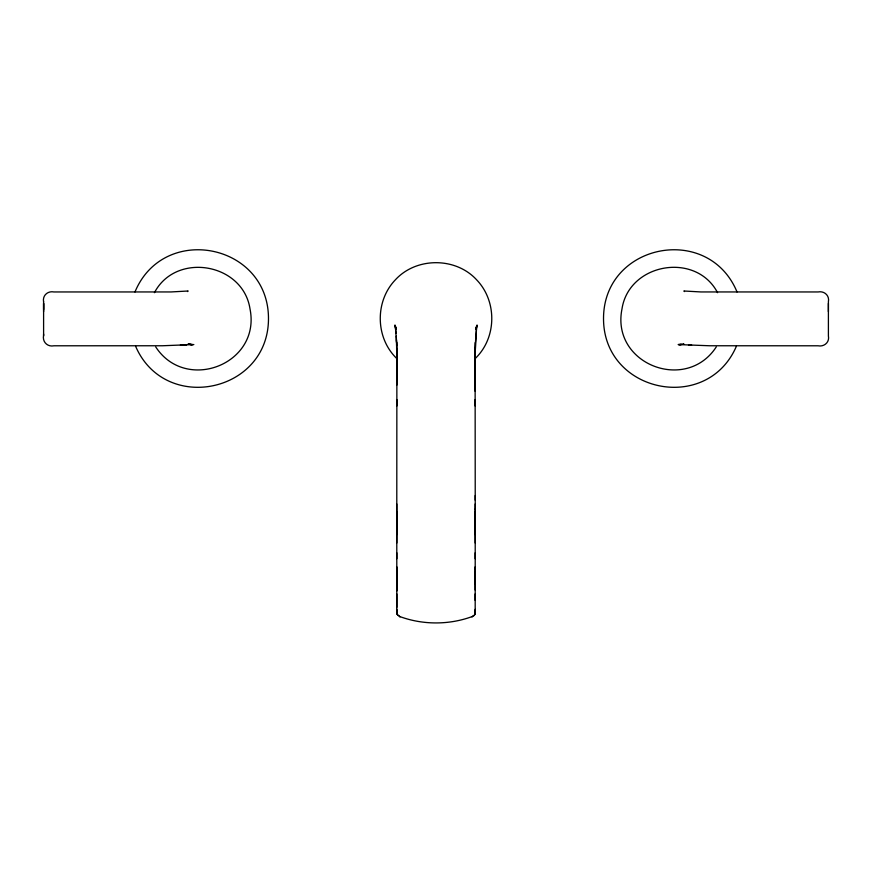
<?xml version="1.0" encoding="UTF-8"?>
<svg xmlns="http://www.w3.org/2000/svg" width="872" height="872" viewBox="0 0 872 872"><rect width="100%" height="100%" fill="white"/><g stroke="black" fill="none" stroke-linecap="round" stroke-linejoin="round"><path stroke-width="1.31" d="M43.6 301.93C42.292 295.521 47.731 290.692 53.966 291.957L171.076 291.946L188.156 290.997L187.48 291.575M180.362 345.105L186.695 344.789L162.443 345.759L53.966 345.792C47.382 347.154 42.15 341.759 43.6 335.24M43.6 334.946L43.6 333.998M43.6 309.56L43.6 301.81M396.771 534.656L396.858 399.54M396.913 358.643L396.902 356.779L396.869 375.123L396.891 363.123M475.229 503.951L475.186 612.885L474.226 615.436L471.839 616.798L472.842 616.308C449.494 625.137 422.506 625.137 399.158 616.308L400.161 616.798L397.033 614.302L396.825 609.365M396.825 593.93L396.815 612.885L397.774 615.436M396.793 581.646L396.793 566.887L396.804 569.71M396.858 405.992L396.869 375.233M475.131 385.075L475.098 356.779M475.131 369.902L475.414 343.241M475.186 590.061L475.207 572.097M475.196 558.778L475.207 552.783M475.218 543.027L475.218 511.548M828.4 311.631L828.4 303.423M396.869 378.612L396.902 356.779M396.793 567.596L396.804 584.022M396.804 578.136L396.815 588.295M475.142 372.475L475.164 348.299M475.196 581.559L475.207 577.046L475.186 578.953M475.207 573.634L475.196 584.022M475.12 352.789L475.186 342.587M475.196 569.71L475.207 566.887L475.207 581.646M396.793 572.097L396.804 591.009L396.793 586.791M475.164 360.975L475.131 350.74M475.218 582.06L475.196 584.175L475.196 578.136M475.273 349.792L475.218 352.266L476.646 326.226L475.447 342.642M474.226 615.436L474.968 614.302L475.175 609.365M474.968 614.302L475.186 612.885M476.439 327.905L477.082 325.016L475.698 329.158L476.864 325.648M134.964 291.967C163.642 222.763 268.467 243.615 268.478 318.52C268.62 392.607 164.982 414.374 135.607 346.271M736.393 346.271C707.018 414.374 603.38 392.607 603.522 318.52C603.533 243.615 708.358 222.763 737.036 291.967M154.431 292.687C176.013 251.55 242.983 263.017 250.002 308.884C261.164 364.136 185.867 393.25 155.728 346.914M716.272 346.914C686.133 393.272 610.749 364.071 621.998 308.873C629.028 263.093 695.932 251.43 717.569 292.687M474.837 358.959L476.788 356.964C496.811 336.112 496.735 300.807 476.755 279.956C455.838 256.935 416.162 256.935 395.245 279.956C375.298 300.829 375.265 336.08 395.212 356.964L397.163 358.959M683.354 344.135L683.942 344.004L678.154 344.56L709.557 345.759L818.034 345.792C824.182 347.002 829.73 342.315 828.4 335.905L828.4 301.81C829.686 295.412 824.193 290.725 818.034 291.957L700.924 291.946L683.844 290.997L684.52 291.575M680.236 344.571L682.111 344.462M183.491 344.952L193.846 344.56M688.509 344.952L691.638 345.105M189.889 344.462L191.764 344.571L188.058 344.004L188.646 344.135M395.136 325.648L394.918 325.016L396.302 329.158L395.136 325.648L396.084 333.224M396.815 612.885L396.956 613.757M395.561 327.905L395.365 326.226L396.553 342.642L396.27 336.189M396.455 339.72L396.64 345.933M396.586 343.241L396.869 369.902M396.913 360.496L396.815 342.587M396.815 578.953L396.793 577.046L396.804 581.559M396.869 350.74L396.836 360.975L396.804 354.087L396.804 356.299M475.109 363.123L475.131 376.868M475.087 358.632L475.131 378.612M396.836 348.299L396.869 385.075M396.836 361.368L396.858 372.475M475.142 399.54L475.229 500.179M475.229 509.139L475.229 534.656M475.131 375.134L475.142 405.992M475.175 593.93L475.175 600.437M396.771 511.744L396.782 543.027M396.782 526.285L396.815 607.326M396.771 517.826L396.771 525.14M396.793 552.783L396.804 558.778M43.6 311.631L43.6 303.423L43.6 335.905M475.229 495.525L475.229 509.313M475.131 384.781L475.131 391.266M396.771 503.951L396.771 518.023M396.815 578.441L396.815 582.867M681.054 344.516L679.048 344.636L681.054 344.516M192.93 344.582L190.946 344.516L192.952 344.636M190.761 344.505L189.377 344.298L190.761 344.505"/></g></svg>
